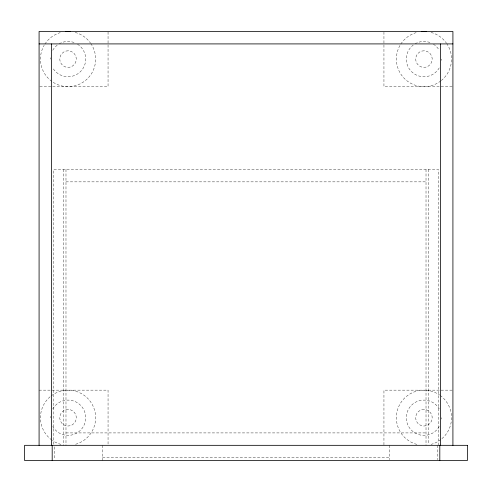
<?xml version="1.0" encoding="UTF-8"?>
<svg xmlns="http://www.w3.org/2000/svg" width="492" height="492" viewBox="0 0 492 492"><rect width="100%" height="100%" fill="white"/><g stroke="black" fill="none" stroke-linecap="round" stroke-linejoin="round"><path stroke-width="0.37" stroke-dasharray="2.46 1.84" d="M39.852 86.672L108.055 86.672L108.055 31.494M452.148 86.672L383.944 86.672L383.944 32.263M65.983 181.855L426.017 181.855M39.083 390.15L108.055 390.15L108.055 444.565M452.148 390.15L383.944 390.15L383.944 445.328M65.983 432.917L426.017 432.917M102.539 457.744L389.461 457.744M441.601 59.083L441.773 60.375M441.601 417.739L441.773 419.024M50.227 57.798L50.399 59.083M50.227 416.453L50.399 417.739M438.433 445.328L438.433 169.439L53.566 169.439L53.566 445.328M437.745 445.328L437.745 459.743M428.778 169.439L428.778 444.559M426.017 169.439L426.017 445.328M389.461 445.328L389.461 459.743M102.539 445.328L102.539 460.506M65.983 169.439L65.983 445.328M63.222 169.439L63.222 445.328M54.255 446.847L54.255 459.743M440.162 395.42A27.589 27.589 0 0 1 441.312 439.178M440.74 439.627A27.589 27.589 0 0 1 431.09 444.387M416.81 444.387A27.589 27.589 0 0 1 398.889 406.195A27.589 27.589 0 0 1 439.571 395.002M439.233 426.564A17.651 17.651 0 0 1 412.597 431.263A17.651 17.651 0 0 1 412.597 404.215A17.651 17.651 0 0 1 439.233 408.913M51.26 395.851A27.589 27.589 0 0 1 92.797 405.537A27.589 27.589 0 0 1 75.19 444.387M60.91 444.387A27.589 27.589 0 0 1 52.429 440.481M51.838 440.063A27.589 27.589 0 0 1 50.688 396.3M52.767 408.913A17.651 17.651 0 0 1 79.403 404.215A17.651 17.651 0 0 1 79.403 431.263A17.651 17.651 0 0 1 52.767 426.564M90.792 43.468A27.589 27.589 0 0 1 52.429 81.826M51.838 81.408A27.589 27.589 0 0 1 44.157 45.289M44.907 44.065A27.589 27.589 0 0 1 60.221 32.632M75.19 32.435A27.589 27.589 0 0 1 90.374 42.872M77.533 44.194A17.651 17.651 0 0 1 80.264 71.838A17.651 17.651 0 0 1 52.767 67.914M52.767 50.258A17.651 17.651 0 0 1 57.306 45.079M59.224 43.8A17.651 17.651 0 0 1 75.516 43.087M446.687 43.468A27.589 27.589 0 0 1 441.312 80.522M440.74 80.971A27.589 27.589 0 0 1 400.058 45.289M400.808 44.065A27.589 27.589 0 0 1 416.115 32.632M431.09 32.435A27.589 27.589 0 0 1 446.269 42.872M439.233 67.914A17.651 17.651 0 0 1 412.308 72.361A17.651 17.651 0 0 1 413.2 45.079M415.119 43.8A17.651 17.651 0 0 1 431.41 43.087M433.427 44.194A17.651 17.651 0 0 1 439.233 50.258M68.253 50.811L66.1 51.045A8.278 8.278 0 0 0 67.853 67.361L69.999 67.127A8.278 8.278 0 0 0 68.253 50.811M424.147 50.811L422.001 51.045A8.278 8.278 0 0 0 423.747 67.361L425.9 67.127A8.278 8.278 0 0 0 424.147 50.811M68.253 409.467L66.1 409.695A8.278 8.278 0 0 0 67.853 426.017L69.999 425.783A8.278 8.278 0 0 0 68.253 409.467M424.147 409.467L422.001 409.695A8.278 8.278 0 0 0 423.747 426.017L425.9 425.783A8.278 8.278 0 0 0 424.147 409.467"/><path stroke-width="0.74" d="M39.083 43.911L452.917 43.911M452.917 445.328L452.917 31.494L39.083 31.494L39.083 445.328M440.5 43.911L440.5 445.328M439.811 445.328L439.811 460.506M52.189 445.328L52.189 460.506M51.5 43.911L51.5 445.328M65.897 31.58A27.589 27.589 0 0 1 70.208 31.58M421.792 31.58A27.589 27.589 0 0 1 426.103 31.58M467.4 445.328L24.6 445.328L24.6 460.506L467.4 460.506L467.4 445.328"/></g></svg>
